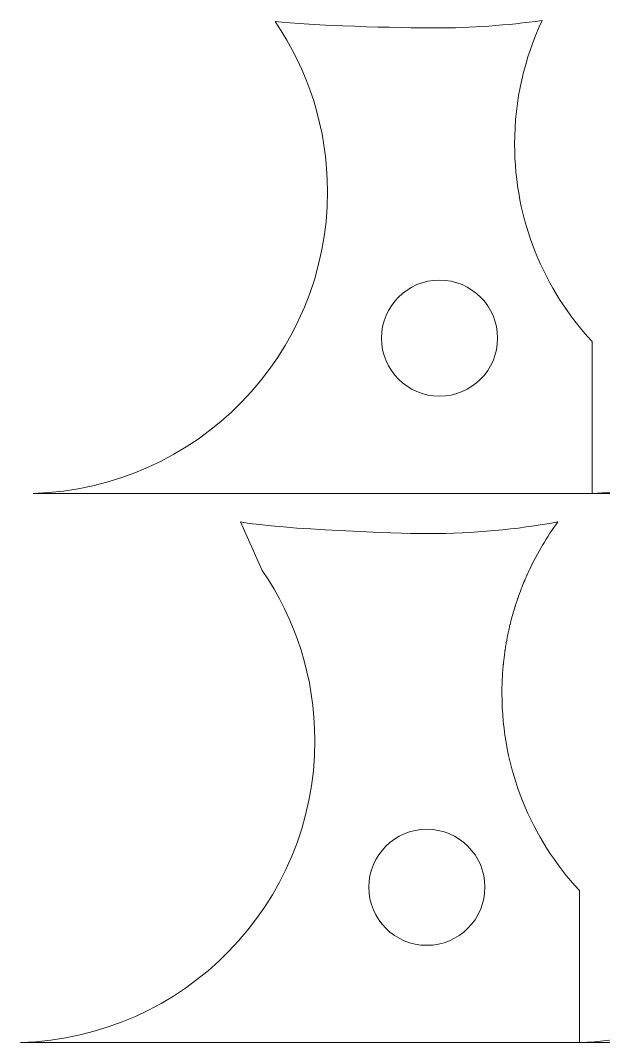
# Model space of a CAD drawing. Header units: millimetres. Extents: x -472 to 119, y -141 to 165.
# Drawn here: x -472.5 to -452.41, y 59.72 to 94.93 of the extents above; entities that cross this region are included whole.
import ezdxf

# ---------------------------------------------------------------- set-up
doc = ezdxf.new("R2010")
doc.units = ezdxf.units.MM
doc.header["$MEASUREMENT"] = 0
doc.layers.add('Layer 1', color=7, linetype='Continuous')

msp = doc.modelspace()

# ---------------------------------------------------------------- linework, layer by layer
at = {"layer": 'Layer 1', "color": 250, "lineweight": 20}
for centre in [(-458.0637, 83.9839), (-458.5002, 65.0659)]:
    msp.add_ellipse(centre, major_axis=(0, 2), ratio=1, dxfattribs=at)
for points, knots in [([(-463.7297, 94.8939), (-462.5875, 94.7474), (-459.3971, 94.6703), (-458.1989, 94.6703), (-458.1989, 94.6703), (-456.9935, 94.6703), (-455.7276, 94.76), (-454.5281, 94.9295), (-454.5281, 94.9295), (-455.1375, 93.6374), (-455.4785, 92.1937), (-455.4785, 90.6703), (-455.4785, 90.6703), (-455.4785, 88.0451), (-454.4667, 85.6564), (-452.812, 83.8723), (-452.812, 83.8723), (-452.812, 83.8723), (-452.812, 81.9804), (-452.812, 81.9804), (-452.812, 81.9804), (-452.812, 81.9804), (-452.812, 79.5839), (-452.812, 79.5839), (-452.812, 79.5839), (-452.812, 79.5839), (-452.812, 78.6336), (-452.812, 78.6336), (-452.812, 78.6336), (-452.812, 78.6336), (-472.0599, 78.6336), (-472.0599, 78.6336), (-472.0599, 78.6336), (-472.0599, 78.6336), (-472.0599, 78.6339), (-472.0599, 78.6339), (-472.0599, 78.6339), (-466.4323, 78.7975), (-461.9208, 83.393), (-461.9208, 89.0387), (-461.9208, 89.0387), (-461.9208, 91.2099), (-462.5883, 93.2256), (-463.7297, 94.8939)], [0, 0, 0, 0, 0.0833333, 0.0833333, 0.0833333, 0.0833333, 0.1666667, 0.1666667, 0.1666667, 0.1666667, 0.25, 0.25, 0.25, 0.25, 0.3333333, 0.3333333, 0.3333333, 0.3333333, 0.4166667, 0.4166667, 0.4166667, 0.4166667, 0.5, 0.5, 0.5, 0.5, 0.5833333, 0.5833333, 0.5833333, 0.5833333, 0.6666667, 0.6666667, 0.6666667, 0.6666667, 0.75, 0.75, 0.75, 0.75, 0.8333333, 0.8333333, 0.8333333, 0.8333333, 1, 1, 1, 1]), ([(-444.4818, 94.8936), (-443.3396, 94.7471), (-440.1492, 94.67), (-438.951, 94.67), (-438.951, 94.67), (-437.7456, 94.67), (-436.4797, 94.7597), (-435.2802, 94.9292), (-435.2802, 94.9292), (-435.8896, 93.6371), (-436.2306, 92.1934), (-436.2306, 90.67), (-436.2306, 90.67), (-436.2306, 88.0448), (-435.2188, 85.6561), (-433.5641, 83.872), (-433.5641, 83.872), (-433.5641, 83.872), (-433.5641, 81.9801), (-433.5641, 81.9801), (-433.5641, 81.9801), (-433.5641, 81.9801), (-433.5641, 79.5836), (-433.5641, 79.5836), (-433.5641, 79.5836), (-433.5641, 79.5836), (-433.5641, 78.6333), (-433.5641, 78.6333), (-433.5641, 78.6333), (-433.5641, 78.6333), (-452.812, 78.6333), (-452.812, 78.6333), (-452.812, 78.6333), (-452.812, 78.6333), (-452.812, 78.6336), (-452.812, 78.6336), (-452.812, 78.6336), (-447.1844, 78.7972), (-442.6729, 83.3927), (-442.6729, 89.0384), (-442.6729, 89.0384), (-442.6729, 91.2096), (-443.3404, 93.2253), (-444.4818, 94.8936)], [0, 0, 0, 0, 0.0833333, 0.0833333, 0.0833333, 0.0833333, 0.1666667, 0.1666667, 0.1666667, 0.1666667, 0.25, 0.25, 0.25, 0.25, 0.3333333, 0.3333333, 0.3333333, 0.3333333, 0.4166667, 0.4166667, 0.4166667, 0.4166667, 0.5, 0.5, 0.5, 0.5, 0.5833333, 0.5833333, 0.5833333, 0.5833333, 0.6666667, 0.6666667, 0.6666667, 0.6666667, 0.75, 0.75, 0.75, 0.75, 0.8333333, 0.8333333, 0.8333333, 0.8333333, 1, 1, 1, 1]), ([(-464.9127, 77.6513), (-463.4774, 77.3893), (-459.4051, 77.2523), (-458.6354, 77.2523), (-458.6354, 77.2523), (-457.8657, 77.2523), (-458.5785, 77.2528), (-458.5502, 77.2533), (-458.5502, 77.2533), (-458.5502, 77.2533), (-458.5502, 77.254), (-458.5502, 77.254), (-458.5502, 77.254), (-458.5502, 77.254), (-458.5252, 77.2537), (-458.5252, 77.2537), (-458.5252, 77.2537), (-458.5252, 77.2537), (-458.5002, 77.254), (-458.5002, 77.254), (-458.5002, 77.254), (-458.5002, 77.254), (-458.5002, 77.2533), (-458.5002, 77.2533), (-458.5002, 77.2533), (-458.4719, 77.2528), (-458.4435, 77.2523), (-458.415, 77.2523), (-458.415, 77.2523), (-456.904, 77.2523), (-455.4251, 77.3893), (-453.9898, 77.6513), (-453.9898, 77.6513), (-454.3644, 77.1394), (-454.6914, 76.5907), (-454.9646, 76.0115), (-454.9646, 76.0115), (-454.9646, 76.0115), (-454.9862, 75.9654), (-454.9862, 75.9654), (-454.9862, 75.9654), (-454.9862, 75.9654), (-454.9994, 75.9369), (-454.9994, 75.9369), (-454.9994, 75.9369), (-454.9994, 75.9369), (-455.0209, 75.8899), (-455.0209, 75.8899), (-455.0209, 75.8899), (-455.0209, 75.8899), (-455.0485, 75.8288), (-455.0485, 75.8288), (-455.0485, 75.8288), (-455.0485, 75.8288), (-455.0533, 75.8181), (-455.0533, 75.8181), (-455.0533, 75.8181), (-455.0533, 75.8181), (-455.0757, 75.7675), (-455.0757, 75.7675), (-455.0757, 75.7675), (-455.0757, 75.7675), (-455.0822, 75.7525), (-455.0822, 75.7525), (-455.0822, 75.7525), (-455.0822, 75.7525), (-455.1013, 75.7086), (-455.1013, 75.7086), (-455.1013, 75.7086), (-455.1013, 75.7086), (-455.1025, 75.7059), (-455.1025, 75.7059), (-455.1025, 75.7059), (-455.1025, 75.7059), (-455.1289, 75.6442), (-455.1289, 75.6442), (-455.1289, 75.6442), (-455.1289, 75.6442), (-455.1308, 75.6398), (-455.1308, 75.6398), (-455.1308, 75.6398), (-455.1308, 75.6398), (-455.1548, 75.5822), (-455.1548, 75.5822), (-455.1548, 75.5822), (-455.1548, 75.5822), (-455.1682, 75.5499), (-455.1682, 75.5499), (-455.1682, 75.5499), (-455.1682, 75.5499), (-455.1804, 75.52), (-455.1804, 75.52), (-455.1804, 75.52), (-455.1804, 75.52), (-455.2048, 75.4597), (-455.2048, 75.4597), (-455.2048, 75.4597), (-455.2048, 75.4597), (-455.2056, 75.4576), (-455.2056, 75.4576), (-455.2056, 75.4576), (-455.2056, 75.4576), (-455.2303, 75.395), (-455.2303, 75.395), (-455.2303, 75.395), (-455.2303, 75.395), (-455.2499, 75.3445), (-455.2499, 75.3445), (-455.2499, 75.3445), (-455.2499, 75.3445), (-455.2547, 75.3322), (-455.2547, 75.3322), (-455.2547, 75.3322), (-455.2547, 75.3322), (-455.2754, 75.2778), (-455.2754, 75.2778), (-455.2754, 75.2778), (-455.2754, 75.2778), (-455.2786, 75.2692), (-455.2786, 75.2692), (-455.2786, 75.2692), (-455.2786, 75.2692), (-455.3021, 75.206), (-455.3021, 75.206), (-455.3021, 75.206), (-455.3021, 75.206), (-455.3094, 75.1862), (-455.3094, 75.1862), (-455.3094, 75.1862), (-455.3094, 75.1862), (-455.3252, 75.1425), (-455.3252, 75.1425), (-455.3252, 75.1425), (-455.3252, 75.1425), (-455.3279, 75.1349), (-455.3279, 75.1349), (-455.3279, 75.1349), (-455.3279, 75.1349), (-455.3479, 75.0789), (-455.3479, 75.0789), (-455.3479, 75.0789), (-455.3479, 75.0789), (-455.3702, 75.0151), (-455.3702, 75.0151), (-455.3702, 75.0151), (-455.3702, 75.0151), (-455.3748, 75.0018), (-455.3748, 75.0018), (-455.3748, 75.0018), (-455.3748, 75.0018), (-455.392, 74.9511), (-455.392, 74.9511), (-455.392, 74.9511), (-455.392, 74.9511), (-455.4062, 74.909), (-455.4062, 74.909), (-455.4062, 74.909), (-455.4062, 74.909), (-455.4135, 74.8869), (-455.4135, 74.8869), (-455.4135, 74.8869), (-455.4135, 74.8869), (-455.4345, 74.8225), (-455.4345, 74.8225), (-455.4345, 74.8225), (-455.4345, 74.8225), (-455.4367, 74.8158), (-455.4367, 74.8158), (-455.4367, 74.8158), (-455.4367, 74.8158), (-455.4434, 74.7945), (-455.4434, 74.7945), (-455.4434, 74.7945), (-455.4434, 74.7945), (-455.4616, 74.737), (-455.4616, 74.737), (-455.4616, 74.737), (-455.4616, 74.737), (-455.4663, 74.7221), (-455.4663, 74.7221), (-455.4663, 74.7221), (-455.4663, 74.7221), (-455.4752, 74.6932), (-455.4752, 74.6932), (-455.4752, 74.6932), (-455.4752, 74.6932), (-455.4949, 74.6282), (-455.4949, 74.6282), (-455.4949, 74.6282), (-455.4949, 74.6282), (-455.495, 74.6281), (-455.495, 74.6281), (-455.495, 74.6281), (-455.495, 74.6281), (-455.5142, 74.5631), (-455.5142, 74.5631), (-455.5142, 74.5631), (-455.5142, 74.5631), (-455.5228, 74.5337), (-455.5228, 74.5337), (-455.5228, 74.5337), (-455.5228, 74.5337), (-455.5331, 74.4977), (-455.5331, 74.4977), (-455.5331, 74.4977), (-455.5331, 74.4977), (-455.5497, 74.4389), (-455.5497, 74.4389), (-455.5497, 74.4389), (-455.5497, 74.4389), (-455.5515, 74.4322), (-455.5515, 74.4322), (-455.5515, 74.4322), (-455.5515, 74.4322), (-455.5695, 74.3665), (-455.5695, 74.3665), (-455.5695, 74.3665), (-455.5695, 74.3665), (-455.5707, 74.362), (-455.5707, 74.362), (-455.5707, 74.362), (-455.5707, 74.362), (-455.5826, 74.3176), (-455.5826, 74.3176), (-455.5826, 74.3176), (-455.5826, 74.3176), (-455.5921, 74.2813), (-455.5921, 74.2813), (-455.5921, 74.2813), (-455.5921, 74.2813), (-455.6042, 74.2346), (-455.6042, 74.2346), (-455.6042, 74.2346), (-455.6042, 74.2346), (-455.6209, 74.1684), (-455.6209, 74.1684), (-455.6209, 74.1684), (-455.6209, 74.1684), (-455.6328, 74.12), (-455.6328, 74.12), (-455.6328, 74.12), (-455.6328, 74.12), (-455.6372, 74.102), (-455.6372, 74.102), (-455.6372, 74.102), (-455.6372, 74.102), (-455.6482, 74.056), (-455.6482, 74.056), (-455.6482, 74.056), (-455.6482, 74.056), (-455.653, 74.0354), (-455.653, 74.0354), (-455.653, 74.0354), (-455.653, 74.0354), (-455.6683, 73.9686), (-455.6683, 73.9686), (-455.6683, 73.9686), (-455.6683, 73.9686), (-455.6811, 73.9112), (-455.6811, 73.9112), (-455.6811, 73.9112), (-455.6811, 73.9112), (-455.685, 73.8932), (-455.685, 73.8932), (-455.685, 73.8932), (-455.685, 73.8932), (-455.6952, 73.8462), (-455.6952, 73.8462), (-455.6952, 73.8462), (-455.6952, 73.8462), (-455.6977, 73.8346), (-455.6977, 73.8346), (-455.6977, 73.8346), (-455.6977, 73.8346), (-455.7117, 73.7674), (-455.7117, 73.7674), (-455.7117, 73.7674), (-455.7117, 73.7674), (-455.7122, 73.765), (-455.7122, 73.765), (-455.7122, 73.765), (-455.7122, 73.765), (-455.7136, 73.7578), (-455.7136, 73.7578), (-455.7136, 73.7578), (-455.7136, 73.7578), (-455.7295, 73.6782), (-455.7295, 73.6782), (-455.7295, 73.6782), (-455.7295, 73.6782), (-455.7341, 73.6547), (-455.7341, 73.6547), (-455.7341, 73.6547), (-455.7341, 73.6547), (-455.7462, 73.5904), (-455.7462, 73.5904), (-455.7462, 73.5904), (-455.7462, 73.5904), (-455.7502, 73.5693), (-455.7502, 73.5693), (-455.7502, 73.5693), (-455.7502, 73.5693), (-455.751, 73.5647), (-455.751, 73.5647), (-455.751, 73.5647), (-455.751, 73.5647), (-455.7632, 73.4968), (-455.7632, 73.4968), (-455.7632, 73.4968), (-455.7632, 73.4968), (-455.7642, 73.491), (-455.7642, 73.491), (-455.7642, 73.491), (-455.7642, 73.491), (-455.7715, 73.4489), (-455.7715, 73.4489), (-455.7715, 73.4489), (-455.7715, 73.4489), (-455.7792, 73.4028), (-455.7792, 73.4028), (-455.7792, 73.4028), (-455.7792, 73.4028), (-455.7862, 73.3605), (-455.7862, 73.3605), (-455.7862, 73.3605), (-455.7862, 73.3605), (-455.7971, 73.2921), (-455.7971, 73.2921), (-455.7971, 73.2921), (-455.7971, 73.2921), (-455.8, 73.2732), (-455.8, 73.2732), (-455.8, 73.2732), (-455.8, 73.2732), (-455.8074, 73.2236), (-455.8074, 73.2236), (-455.8074, 73.2236), (-455.8074, 73.2236), (-455.8095, 73.209), (-455.8095, 73.209), (-455.8095, 73.209), (-455.8095, 73.209), (-455.8171, 73.156), (-455.8171, 73.156), (-455.8171, 73.156), (-455.8171, 73.156), (-455.8173, 73.1549), (-455.8173, 73.1549), (-455.8173, 73.1549), (-455.8173, 73.1549), (-455.8267, 73.0861), (-455.8267, 73.0861), (-455.8267, 73.0861), (-455.8267, 73.0861), (-455.8283, 73.0742), (-455.8283, 73.0742), (-455.8283, 73.0742), (-455.8283, 73.0742), (-455.83, 73.0612), (-455.83, 73.0612), (-455.83, 73.0612), (-455.83, 73.0612), (-455.8401, 72.9814), (-455.8401, 72.9814), (-455.8401, 72.9814), (-455.8401, 72.9814), (-455.8417, 72.9684), (-455.8417, 72.9684), (-455.8417, 72.9684), (-455.8417, 72.9684), (-455.8502, 72.8961), (-455.8502, 72.8961), (-455.8502, 72.8961), (-455.8502, 72.8961), (-455.8522, 72.8788), (-455.8522, 72.8788), (-455.8522, 72.8788), (-455.8522, 72.8788), (-455.8528, 72.874), (-455.8528, 72.874), (-455.8528, 72.874), (-455.8528, 72.874), (-455.8597, 72.8094), (-455.8597, 72.8094), (-455.8597, 72.8094), (-455.8597, 72.8094), (-455.8604, 72.8027), (-455.8604, 72.8027), (-455.8604, 72.8027), (-455.8604, 72.8027), (-455.8656, 72.7517), (-455.8656, 72.7517), (-455.8656, 72.7517), (-455.8656, 72.7517), (-455.8668, 72.7398), (-455.8668, 72.7398), (-455.8668, 72.7398), (-455.8668, 72.7398), (-455.8732, 72.6725), (-455.8732, 72.6725), (-455.8732, 72.6725), (-455.8732, 72.6725), (-455.8734, 72.6702), (-455.8734, 72.6702), (-455.8734, 72.6702), (-455.8734, 72.6702), (-455.8795, 72.6003), (-455.8795, 72.6003), (-455.8795, 72.6003), (-455.8795, 72.6003), (-455.8819, 72.5714), (-455.8819, 72.5714), (-455.8819, 72.5714), (-455.8819, 72.5714), (-455.8851, 72.5304), (-455.8851, 72.5304), (-455.8851, 72.5304), (-455.8851, 72.5304), (-455.8896, 72.4699), (-455.8896, 72.4699), (-455.8896, 72.4699), (-455.8896, 72.4699), (-455.8903, 72.4603), (-455.8903, 72.4603), (-455.8903, 72.4603), (-455.8968, 72.3667), (-455.9022, 72.2728), (-455.9061, 72.1786), (-455.9061, 72.1786), (-455.9061, 72.1786), (-455.9067, 72.164), (-455.9067, 72.164), (-455.9067, 72.164), (-455.9067, 72.164), (-455.9072, 72.1503), (-455.9072, 72.1503), (-455.9072, 72.1503), (-455.9072, 72.1503), (-455.9098, 72.0755), (-455.9098, 72.0755), (-455.9098, 72.0755), (-455.9098, 72.0755), (-455.9103, 72.0614), (-455.9103, 72.0614), (-455.9103, 72.0614), (-455.9103, 72.0614), (-455.911, 72.037), (-455.911, 72.037), (-455.911, 72.037), (-455.911, 72.037), (-455.9128, 71.966), (-455.9128, 71.966), (-455.9128, 71.966), (-455.9128, 71.966), (-455.9129, 71.9586), (-455.9129, 71.9586), (-455.9129, 71.9586), (-455.9129, 71.9586), (-455.9143, 71.8692), (-455.9143, 71.8692), (-455.9143, 71.8692), (-455.9143, 71.8692), (-455.9145, 71.8465), (-455.9145, 71.8465), (-455.9145, 71.8465), (-455.9145, 71.8465), (-455.915, 71.7523), (-455.915, 71.7523), (-455.915, 71.7523), (-455.915, 69.1271), (-454.9032, 66.7384), (-453.2485, 64.9543), (-453.2485, 64.9543), (-453.2485, 64.9543), (-453.2485, 60.6659), (-453.2485, 60.6659), (-453.2485, 60.6659), (-453.2485, 60.6659), (-453.2485, 59.7156), (-453.2485, 59.7156), (-453.2485, 59.7156), (-453.2485, 59.7156), (-472.4964, 59.7156), (-472.4964, 59.7156), (-472.4964, 59.7156), (-472.4964, 59.7156), (-472.4964, 59.7159), (-472.4964, 59.7159), (-472.4964, 59.7159), (-466.8688, 59.8795), (-462.3573, 64.475), (-462.3573, 70.1207), (-462.3573, 70.1207), (-462.3573, 72.2919), (-463.0248, 74.3076), (-464.1662, 75.9759), (-464.1662, 75.9759), (-464.1662, 75.9759), (-464.9127, 77.6513), (-464.9127, 77.6513)], [0, 0, 0, 0, 0.0079365, 0.0079365, 0.0079365, 0.0079365, 0.015873, 0.015873, 0.015873, 0.015873, 0.0238095, 0.0238095, 0.0238095, 0.0238095, 0.031746, 0.031746, 0.031746, 0.031746, 0.0396825, 0.0396825, 0.0396825, 0.0396825, 0.047619, 0.047619, 0.047619, 0.047619, 0.0555556, 0.0555556, 0.0555556, 0.0555556, 0.0634921, 0.0634921, 0.0634921, 0.0634921, 0.0714286, 0.0714286, 0.0714286, 0.0714286, 0.0793651, 0.0793651, 0.0793651, 0.0793651, 0.0873016, 0.0873016, 0.0873016, 0.0873016, 0.0952381, 0.0952381, 0.0952381, 0.0952381, 0.1031746, 0.1031746, 0.1031746, 0.1031746, 0.1111111, 0.1111111, 0.1111111, 0.1111111, 0.1190476, 0.1190476, 0.1190476, 0.1190476, 0.1269841, 0.1269841, 0.1269841, 0.1269841, 0.1349206, 0.1349206, 0.1349206, 0.1349206, 0.1428571, 0.1428571, 0.1428571, 0.1428571, 0.1507937, 0.1507937, 0.1507937, 0.1507937, 0.1587302, 0.1587302, 0.1587302, 0.1587302, 0.1666667, 0.1666667, 0.1666667, 0.1666667, 0.1746032, 0.1746032, 0.1746032, 0.1746032, 0.1825397, 0.1825397, 0.1825397, 0.1825397, 0.1904762, 0.1904762, 0.1904762, 0.1904762, 0.1984127, 0.1984127, 0.1984127, 0.1984127, 0.2063492, 0.2063492, 0.2063492, 0.2063492, 0.2142857, 0.2142857, 0.2142857, 0.2142857, 0.2222222, 0.2222222, 0.2222222, 0.2222222, 0.2301587, 0.2301587, 0.2301587, 0.2301587, 0.2380952, 0.2380952, 0.2380952, 0.2380952, 0.2460317, 0.2460317, 0.2460317, 0.2460317, 0.2539683, 0.2539683, 0.2539683, 0.2539683, 0.2619048, 0.2619048, 0.2619048, 0.2619048, 0.2698413, 0.2698413, 0.2698413, 0.2698413, 0.2777778, 0.2777778, 0.2777778, 0.2777778, 0.2857143, 0.2857143, 0.2857143, 0.2857143, 0.2936508, 0.2936508, 0.2936508, 0.2936508, 0.3015873, 0.3015873, 0.3015873, 0.3015873, 0.3095238, 0.3095238, 0.3095238, 0.3095238, 0.3174603, 0.3174603, 0.3174603, 0.3174603, 0.3253968, 0.3253968, 0.3253968, 0.3253968, 0.3333333, 0.3333333, 0.3333333, 0.3333333, 0.3412698, 0.3412698, 0.3412698, 0.3412698, 0.3492063, 0.3492063, 0.3492063, 0.3492063, 0.3571429, 0.3571429, 0.3571429, 0.3571429, 0.3650794, 0.3650794, 0.3650794, 0.3650794, 0.3730159, 0.3730159, 0.3730159, 0.3730159, 0.3809524, 0.3809524, 0.3809524, 0.3809524, 0.3888889, 0.3888889, 0.3888889, 0.3888889, 0.3968254, 0.3968254, 0.3968254, 0.3968254, 0.4047619, 0.4047619, 0.4047619, 0.4047619, 0.4126984, 0.4126984, 0.4126984, 0.4126984, 0.4206349, 0.4206349, 0.4206349, 0.4206349, 0.4285714, 0.4285714, 0.4285714, 0.4285714, 0.4365079, 0.4365079, 0.4365079, 0.4365079, 0.4444444, 0.4444444, 0.4444444, 0.4444444, 0.452381, 0.452381, 0.452381, 0.452381, 0.4603175, 0.4603175, 0.4603175, 0.4603175, 0.468254, 0.468254, 0.468254, 0.468254, 0.4761905, 0.4761905, 0.4761905, 0.4761905, 0.484127, 0.484127, 0.484127, 0.484127, 0.4920635, 0.4920635, 0.4920635, 0.4920635, 0.5, 0.5, 0.5, 0.5, 0.5079365, 0.5079365, 0.5079365, 0.5079365, 0.515873, 0.515873, 0.515873, 0.515873, 0.5238095, 0.5238095, 0.5238095, 0.5238095, 0.531746, 0.531746, 0.531746, 0.531746, 0.5396825, 0.5396825, 0.5396825, 0.5396825, 0.547619, 0.547619, 0.547619, 0.547619, 0.5555556, 0.5555556, 0.5555556, 0.5555556, 0.5634921, 0.5634921, 0.5634921, 0.5634921, 0.5714286, 0.5714286, 0.5714286, 0.5714286, 0.5793651, 0.5793651, 0.5793651, 0.5793651, 0.5873016, 0.5873016, 0.5873016, 0.5873016, 0.5952381, 0.5952381, 0.5952381, 0.5952381, 0.6031746, 0.6031746, 0.6031746, 0.6031746, 0.6111111, 0.6111111, 0.6111111, 0.6111111, 0.6190476, 0.6190476, 0.6190476, 0.6190476, 0.6269841, 0.6269841, 0.6269841, 0.6269841, 0.6349206, 0.6349206, 0.6349206, 0.6349206, 0.6428571, 0.6428571, 0.6428571, 0.6428571, 0.6507937, 0.6507937, 0.6507937, 0.6507937, 0.6587302, 0.6587302, 0.6587302, 0.6587302, 0.6666667, 0.6666667, 0.6666667, 0.6666667, 0.6746032, 0.6746032, 0.6746032, 0.6746032, 0.6825397, 0.6825397, 0.6825397, 0.6825397, 0.6904762, 0.6904762, 0.6904762, 0.6904762, 0.6984127, 0.6984127, 0.6984127, 0.6984127, 0.7063492, 0.7063492, 0.7063492, 0.7063492, 0.7142857, 0.7142857, 0.7142857, 0.7142857, 0.7222222, 0.7222222, 0.7222222, 0.7222222, 0.7301587, 0.7301587, 0.7301587, 0.7301587, 0.7380952, 0.7380952, 0.7380952, 0.7380952, 0.7460317, 0.7460317, 0.7460317, 0.7460317, 0.7539683, 0.7539683, 0.7539683, 0.7539683, 0.7619048, 0.7619048, 0.7619048, 0.7619048, 0.7698413, 0.7698413, 0.7698413, 0.7698413, 0.7777778, 0.7777778, 0.7777778, 0.7777778, 0.7857143, 0.7857143, 0.7857143, 0.7857143, 0.7936508, 0.7936508, 0.7936508, 0.7936508, 0.8015873, 0.8015873, 0.8015873, 0.8015873, 0.8095238, 0.8095238, 0.8095238, 0.8095238, 0.8174603, 0.8174603, 0.8174603, 0.8174603, 0.8253968, 0.8253968, 0.8253968, 0.8253968, 0.8333333, 0.8333333, 0.8333333, 0.8333333, 0.8412698, 0.8412698, 0.8412698, 0.8412698, 0.8492063, 0.8492063, 0.8492063, 0.8492063, 0.8571429, 0.8571429, 0.8571429, 0.8571429, 0.8650794, 0.8650794, 0.8650794, 0.8650794, 0.8730159, 0.8730159, 0.8730159, 0.8730159, 0.8809524, 0.8809524, 0.8809524, 0.8809524, 0.8888889, 0.8888889, 0.8888889, 0.8888889, 0.8968254, 0.8968254, 0.8968254, 0.8968254, 0.9047619, 0.9047619, 0.9047619, 0.9047619, 0.9126984, 0.9126984, 0.9126984, 0.9126984, 0.9206349, 0.9206349, 0.9206349, 0.9206349, 0.9285714, 0.9285714, 0.9285714, 0.9285714, 0.9365079, 0.9365079, 0.9365079, 0.9365079, 0.9444444, 0.9444444, 0.9444444, 0.9444444, 0.952381, 0.952381, 0.952381, 0.952381, 0.9603175, 0.9603175, 0.9603175, 0.9603175, 0.968254, 0.968254, 0.968254, 0.968254, 0.9761905, 0.9761905, 0.9761905, 0.9761905, 0.984127, 0.984127, 0.984127, 0.984127, 1, 1, 1, 1]), ([(-445.6648, 77.6513), (-444.2295, 77.3893), (-440.1572, 77.2523), (-439.3875, 77.2523), (-439.3875, 77.2523), (-438.6178, 77.2523), (-439.3306, 77.2528), (-439.3023, 77.2533), (-439.3023, 77.2533), (-439.3023, 77.2533), (-439.3023, 77.254), (-439.3023, 77.254), (-439.3023, 77.254), (-439.3023, 77.254), (-439.2773, 77.2537), (-439.2773, 77.2537), (-439.2773, 77.2537), (-439.2773, 77.2537), (-439.2523, 77.254), (-439.2523, 77.254), (-439.2523, 77.254), (-439.2523, 77.254), (-439.2523, 77.2533), (-439.2523, 77.2533), (-439.2523, 77.2533), (-439.224, 77.2528), (-439.1956, 77.2523), (-439.1671, 77.2523), (-439.1671, 77.2523), (-437.6561, 77.2523), (-436.1772, 77.3893), (-434.7419, 77.6513), (-434.7419, 77.6513), (-435.1165, 77.1394), (-435.4435, 76.5907), (-435.7167, 76.0115), (-435.7167, 76.0115), (-435.7167, 76.0115), (-435.7383, 75.9654), (-435.7383, 75.9654), (-435.7383, 75.9654), (-435.7383, 75.9654), (-435.7515, 75.9369), (-435.7515, 75.9369), (-435.7515, 75.9369), (-435.7515, 75.9369), (-435.773, 75.8899), (-435.773, 75.8899), (-435.773, 75.8899), (-435.773, 75.8899), (-435.8006, 75.8288), (-435.8006, 75.8288), (-435.8006, 75.8288), (-435.8006, 75.8288), (-435.8054, 75.8181), (-435.8054, 75.8181), (-435.8054, 75.8181), (-435.8054, 75.8181), (-435.8278, 75.7675), (-435.8278, 75.7675), (-435.8278, 75.7675), (-435.8278, 75.7675), (-435.8343, 75.7525), (-435.8343, 75.7525), (-435.8343, 75.7525), (-435.8343, 75.7525), (-435.8534, 75.7086), (-435.8534, 75.7086), (-435.8534, 75.7086), (-435.8534, 75.7086), (-435.8546, 75.7059), (-435.8546, 75.7059), (-435.8546, 75.7059), (-435.8546, 75.7059), (-435.881, 75.6442), (-435.881, 75.6442), (-435.881, 75.6442), (-435.881, 75.6442), (-435.8829, 75.6398), (-435.8829, 75.6398), (-435.8829, 75.6398), (-435.8829, 75.6398), (-435.9069, 75.5822), (-435.9069, 75.5822), (-435.9069, 75.5822), (-435.9069, 75.5822), (-435.9203, 75.5499), (-435.9203, 75.5499), (-435.9203, 75.5499), (-435.9203, 75.5499), (-435.9325, 75.52), (-435.9325, 75.52), (-435.9325, 75.52), (-435.9325, 75.52), (-435.9569, 75.4597), (-435.9569, 75.4597), (-435.9569, 75.4597), (-435.9569, 75.4597), (-435.9577, 75.4576), (-435.9577, 75.4576), (-435.9577, 75.4576), (-435.9577, 75.4576), (-435.9824, 75.395), (-435.9824, 75.395), (-435.9824, 75.395), (-435.9824, 75.395), (-436.002, 75.3445), (-436.002, 75.3445), (-436.002, 75.3445), (-436.002, 75.3445), (-436.0068, 75.3322), (-436.0068, 75.3322), (-436.0068, 75.3322), (-436.0068, 75.3322), (-436.0275, 75.2778), (-436.0275, 75.2778), (-436.0275, 75.2778), (-436.0275, 75.2778), (-436.0307, 75.2692), (-436.0307, 75.2692), (-436.0307, 75.2692), (-436.0307, 75.2692), (-436.0542, 75.206), (-436.0542, 75.206), (-436.0542, 75.206), (-436.0542, 75.206), (-436.0615, 75.1862), (-436.0615, 75.1862), (-436.0615, 75.1862), (-436.0615, 75.1862), (-436.0773, 75.1425), (-436.0773, 75.1425), (-436.0773, 75.1425), (-436.0773, 75.1425), (-436.08, 75.1349), (-436.08, 75.1349), (-436.08, 75.1349), (-436.08, 75.1349), (-436.1, 75.0789), (-436.1, 75.0789), (-436.1, 75.0789), (-436.1, 75.0789), (-436.1223, 75.0151), (-436.1223, 75.0151), (-436.1223, 75.0151), (-436.1223, 75.0151), (-436.1269, 75.0018), (-436.1269, 75.0018), (-436.1269, 75.0018), (-436.1269, 75.0018), (-436.1441, 74.9511), (-436.1441, 74.9511), (-436.1441, 74.9511), (-436.1441, 74.9511), (-436.1583, 74.909), (-436.1583, 74.909), (-436.1583, 74.909), (-436.1583, 74.909), (-436.1656, 74.8869), (-436.1656, 74.8869), (-436.1656, 74.8869), (-436.1656, 74.8869), (-436.1866, 74.8225), (-436.1866, 74.8225), (-436.1866, 74.8225), (-436.1866, 74.8225), (-436.1888, 74.8158), (-436.1888, 74.8158), (-436.1888, 74.8158), (-436.1888, 74.8158), (-436.1955, 74.7945), (-436.1955, 74.7945), (-436.1955, 74.7945), (-436.1955, 74.7945), (-436.2137, 74.737), (-436.2137, 74.737), (-436.2137, 74.737), (-436.2137, 74.737), (-436.2184, 74.7221), (-436.2184, 74.7221), (-436.2184, 74.7221), (-436.2184, 74.7221), (-436.2273, 74.6932), (-436.2273, 74.6932), (-436.2273, 74.6932), (-436.2273, 74.6932), (-436.247, 74.6282), (-436.247, 74.6282), (-436.247, 74.6282), (-436.247, 74.6282), (-436.2471, 74.6281), (-436.2471, 74.6281), (-436.2471, 74.6281), (-436.2471, 74.6281), (-436.2663, 74.5631), (-436.2663, 74.5631), (-436.2663, 74.5631), (-436.2663, 74.5631), (-436.2749, 74.5337), (-436.2749, 74.5337), (-436.2749, 74.5337), (-436.2749, 74.5337), (-436.2852, 74.4977), (-436.2852, 74.4977), (-436.2852, 74.4977), (-436.2852, 74.4977), (-436.3018, 74.4389), (-436.3018, 74.4389), (-436.3018, 74.4389), (-436.3018, 74.4389), (-436.3036, 74.4322), (-436.3036, 74.4322), (-436.3036, 74.4322), (-436.3036, 74.4322), (-436.3216, 74.3665), (-436.3216, 74.3665), (-436.3216, 74.3665), (-436.3216, 74.3665), (-436.3228, 74.362), (-436.3228, 74.362), (-436.3228, 74.362), (-436.3228, 74.362), (-436.3347, 74.3176), (-436.3347, 74.3176), (-436.3347, 74.3176), (-436.3347, 74.3176), (-436.3442, 74.2813), (-436.3442, 74.2813), (-436.3442, 74.2813), (-436.3442, 74.2813), (-436.3563, 74.2346), (-436.3563, 74.2346), (-436.3563, 74.2346), (-436.3563, 74.2346), (-436.373, 74.1684), (-436.373, 74.1684), (-436.373, 74.1684), (-436.373, 74.1684), (-436.3849, 74.12), (-436.3849, 74.12), (-436.3849, 74.12), (-436.3849, 74.12), (-436.3893, 74.102), (-436.3893, 74.102), (-436.3893, 74.102), (-436.3893, 74.102), (-436.4003, 74.056), (-436.4003, 74.056), (-436.4003, 74.056), (-436.4003, 74.056), (-436.4051, 74.0354), (-436.4051, 74.0354), (-436.4051, 74.0354), (-436.4051, 74.0354), (-436.4204, 73.9686), (-436.4204, 73.9686), (-436.4204, 73.9686), (-436.4204, 73.9686), (-436.4332, 73.9112), (-436.4332, 73.9112), (-436.4332, 73.9112), (-436.4332, 73.9112), (-436.4371, 73.8932), (-436.4371, 73.8932), (-436.4371, 73.8932), (-436.4371, 73.8932), (-436.4473, 73.8462), (-436.4473, 73.8462), (-436.4473, 73.8462), (-436.4473, 73.8462), (-436.4498, 73.8346), (-436.4498, 73.8346), (-436.4498, 73.8346), (-436.4498, 73.8346), (-436.4638, 73.7674), (-436.4638, 73.7674), (-436.4638, 73.7674), (-436.4638, 73.7674), (-436.4643, 73.765), (-436.4643, 73.765), (-436.4643, 73.765), (-436.4643, 73.765), (-436.4657, 73.7578), (-436.4657, 73.7578), (-436.4657, 73.7578), (-436.4657, 73.7578), (-436.4816, 73.6782), (-436.4816, 73.6782), (-436.4816, 73.6782), (-436.4816, 73.6782), (-436.4862, 73.6547), (-436.4862, 73.6547), (-436.4862, 73.6547), (-436.4862, 73.6547), (-436.4983, 73.5904), (-436.4983, 73.5904), (-436.4983, 73.5904), (-436.4983, 73.5904), (-436.5023, 73.5693), (-436.5023, 73.5693), (-436.5023, 73.5693), (-436.5023, 73.5693), (-436.5031, 73.5647), (-436.5031, 73.5647), (-436.5031, 73.5647), (-436.5031, 73.5647), (-436.5153, 73.4968), (-436.5153, 73.4968), (-436.5153, 73.4968), (-436.5153, 73.4968), (-436.5163, 73.491), (-436.5163, 73.491), (-436.5163, 73.491), (-436.5163, 73.491), (-436.5236, 73.4489), (-436.5236, 73.4489), (-436.5236, 73.4489), (-436.5236, 73.4489), (-436.5313, 73.4028), (-436.5313, 73.4028), (-436.5313, 73.4028), (-436.5313, 73.4028), (-436.5383, 73.3605), (-436.5383, 73.3605), (-436.5383, 73.3605), (-436.5383, 73.3605), (-436.5492, 73.2921), (-436.5492, 73.2921), (-436.5492, 73.2921), (-436.5492, 73.2921), (-436.5521, 73.2732), (-436.5521, 73.2732), (-436.5521, 73.2732), (-436.5521, 73.2732), (-436.5595, 73.2236), (-436.5595, 73.2236), (-436.5595, 73.2236), (-436.5595, 73.2236), (-436.5616, 73.209), (-436.5616, 73.209), (-436.5616, 73.209), (-436.5616, 73.209), (-436.5692, 73.156), (-436.5692, 73.156), (-436.5692, 73.156), (-436.5692, 73.156), (-436.5694, 73.1549), (-436.5694, 73.1549), (-436.5694, 73.1549), (-436.5694, 73.1549), (-436.5788, 73.0861), (-436.5788, 73.0861), (-436.5788, 73.0861), (-436.5788, 73.0861), (-436.5804, 73.0742), (-436.5804, 73.0742), (-436.5804, 73.0742), (-436.5804, 73.0742), (-436.5821, 73.0612), (-436.5821, 73.0612), (-436.5821, 73.0612), (-436.5821, 73.0612), (-436.5922, 72.9814), (-436.5922, 72.9814), (-436.5922, 72.9814), (-436.5922, 72.9814), (-436.5938, 72.9684), (-436.5938, 72.9684), (-436.5938, 72.9684), (-436.5938, 72.9684), (-436.6023, 72.8961), (-436.6023, 72.8961), (-436.6023, 72.8961), (-436.6023, 72.8961), (-436.6043, 72.8788), (-436.6043, 72.8788), (-436.6043, 72.8788), (-436.6043, 72.8788), (-436.6049, 72.874), (-436.6049, 72.874), (-436.6049, 72.874), (-436.6049, 72.874), (-436.6118, 72.8094), (-436.6118, 72.8094), (-436.6118, 72.8094), (-436.6118, 72.8094), (-436.6125, 72.8027), (-436.6125, 72.8027), (-436.6125, 72.8027), (-436.6125, 72.8027), (-436.6177, 72.7517), (-436.6177, 72.7517), (-436.6177, 72.7517), (-436.6177, 72.7517), (-436.6189, 72.7398), (-436.6189, 72.7398), (-436.6189, 72.7398), (-436.6189, 72.7398), (-436.6253, 72.6725), (-436.6253, 72.6725), (-436.6253, 72.6725), (-436.6253, 72.6725), (-436.6255, 72.6702), (-436.6255, 72.6702), (-436.6255, 72.6702), (-436.6255, 72.6702), (-436.6316, 72.6003), (-436.6316, 72.6003), (-436.6316, 72.6003), (-436.6316, 72.6003), (-436.634, 72.5714), (-436.634, 72.5714), (-436.634, 72.5714), (-436.634, 72.5714), (-436.6372, 72.5304), (-436.6372, 72.5304), (-436.6372, 72.5304), (-436.6372, 72.5304), (-436.6417, 72.4699), (-436.6417, 72.4699), (-436.6417, 72.4699), (-436.6417, 72.4699), (-436.6424, 72.4603), (-436.6424, 72.4603), (-436.6424, 72.4603), (-436.6489, 72.3667), (-436.6543, 72.2728), (-436.6582, 72.1786), (-436.6582, 72.1786), (-436.6582, 72.1786), (-436.6588, 72.164), (-436.6588, 72.164), (-436.6588, 72.164), (-436.6588, 72.164), (-436.6593, 72.1503), (-436.6593, 72.1503), (-436.6593, 72.1503), (-436.6593, 72.1503), (-436.6619, 72.0755), (-436.6619, 72.0755), (-436.6619, 72.0755), (-436.6619, 72.0755), (-436.6624, 72.0614), (-436.6624, 72.0614), (-436.6624, 72.0614), (-436.6624, 72.0614), (-436.6631, 72.037), (-436.6631, 72.037), (-436.6631, 72.037), (-436.6631, 72.037), (-436.6649, 71.966), (-436.6649, 71.966), (-436.6649, 71.966), (-436.6649, 71.966), (-436.665, 71.9586), (-436.665, 71.9586), (-436.665, 71.9586), (-436.665, 71.9586), (-436.6664, 71.8692), (-436.6664, 71.8692), (-436.6664, 71.8692), (-436.6664, 71.8692), (-436.6666, 71.8465), (-436.6666, 71.8465), (-436.6666, 71.8465), (-436.6666, 71.8465), (-436.6671, 71.7523), (-436.6671, 71.7523), (-436.6671, 71.7523), (-436.6671, 69.1271), (-435.6553, 66.7384), (-434.0006, 64.9543), (-434.0006, 64.9543), (-434.0006, 64.9543), (-434.0006, 60.6659), (-434.0006, 60.6659), (-434.0006, 60.6659), (-434.0006, 60.6659), (-434.0006, 59.7156), (-434.0006, 59.7156), (-434.0006, 59.7156), (-434.0006, 59.7156), (-453.2485, 59.7156), (-453.2485, 59.7156), (-453.2485, 59.7156), (-453.2485, 59.7156), (-453.2485, 59.7159), (-453.2485, 59.7159), (-453.2485, 59.7159), (-447.6209, 59.8795), (-443.1094, 64.475), (-443.1094, 70.1207), (-443.1094, 70.1207), (-443.1094, 72.2919), (-443.7769, 74.3076), (-444.9183, 75.9759), (-444.9183, 75.9759), (-444.9183, 75.9759), (-445.6648, 77.6513), (-445.6648, 77.6513)], [0, 0, 0, 0, 0.0079365, 0.0079365, 0.0079365, 0.0079365, 0.015873, 0.015873, 0.015873, 0.015873, 0.0238095, 0.0238095, 0.0238095, 0.0238095, 0.031746, 0.031746, 0.031746, 0.031746, 0.0396825, 0.0396825, 0.0396825, 0.0396825, 0.047619, 0.047619, 0.047619, 0.047619, 0.0555556, 0.0555556, 0.0555556, 0.0555556, 0.0634921, 0.0634921, 0.0634921, 0.0634921, 0.0714286, 0.0714286, 0.0714286, 0.0714286, 0.0793651, 0.0793651, 0.0793651, 0.0793651, 0.0873016, 0.0873016, 0.0873016, 0.0873016, 0.0952381, 0.0952381, 0.0952381, 0.0952381, 0.1031746, 0.1031746, 0.1031746, 0.1031746, 0.1111111, 0.1111111, 0.1111111, 0.1111111, 0.1190476, 0.1190476, 0.1190476, 0.1190476, 0.1269841, 0.1269841, 0.1269841, 0.1269841, 0.1349206, 0.1349206, 0.1349206, 0.1349206, 0.1428571, 0.1428571, 0.1428571, 0.1428571, 0.1507937, 0.1507937, 0.1507937, 0.1507937, 0.1587302, 0.1587302, 0.1587302, 0.1587302, 0.1666667, 0.1666667, 0.1666667, 0.1666667, 0.1746032, 0.1746032, 0.1746032, 0.1746032, 0.1825397, 0.1825397, 0.1825397, 0.1825397, 0.1904762, 0.1904762, 0.1904762, 0.1904762, 0.1984127, 0.1984127, 0.1984127, 0.1984127, 0.2063492, 0.2063492, 0.2063492, 0.2063492, 0.2142857, 0.2142857, 0.2142857, 0.2142857, 0.2222222, 0.2222222, 0.2222222, 0.2222222, 0.2301587, 0.2301587, 0.2301587, 0.2301587, 0.2380952, 0.2380952, 0.2380952, 0.2380952, 0.2460317, 0.2460317, 0.2460317, 0.2460317, 0.2539683, 0.2539683, 0.2539683, 0.2539683, 0.2619048, 0.2619048, 0.2619048, 0.2619048, 0.2698413, 0.2698413, 0.2698413, 0.2698413, 0.2777778, 0.2777778, 0.2777778, 0.2777778, 0.2857143, 0.2857143, 0.2857143, 0.2857143, 0.2936508, 0.2936508, 0.2936508, 0.2936508, 0.3015873, 0.3015873, 0.3015873, 0.3015873, 0.3095238, 0.3095238, 0.3095238, 0.3095238, 0.3174603, 0.3174603, 0.3174603, 0.3174603, 0.3253968, 0.3253968, 0.3253968, 0.3253968, 0.3333333, 0.3333333, 0.3333333, 0.3333333, 0.3412698, 0.3412698, 0.3412698, 0.3412698, 0.3492063, 0.3492063, 0.3492063, 0.3492063, 0.3571429, 0.3571429, 0.3571429, 0.3571429, 0.3650794, 0.3650794, 0.3650794, 0.3650794, 0.3730159, 0.3730159, 0.3730159, 0.3730159, 0.3809524, 0.3809524, 0.3809524, 0.3809524, 0.3888889, 0.3888889, 0.3888889, 0.3888889, 0.3968254, 0.3968254, 0.3968254, 0.3968254, 0.4047619, 0.4047619, 0.4047619, 0.4047619, 0.4126984, 0.4126984, 0.4126984, 0.4126984, 0.4206349, 0.4206349, 0.4206349, 0.4206349, 0.4285714, 0.4285714, 0.4285714, 0.4285714, 0.4365079, 0.4365079, 0.4365079, 0.4365079, 0.4444444, 0.4444444, 0.4444444, 0.4444444, 0.452381, 0.452381, 0.452381, 0.452381, 0.4603175, 0.4603175, 0.4603175, 0.4603175, 0.468254, 0.468254, 0.468254, 0.468254, 0.4761905, 0.4761905, 0.4761905, 0.4761905, 0.484127, 0.484127, 0.484127, 0.484127, 0.4920635, 0.4920635, 0.4920635, 0.4920635, 0.5, 0.5, 0.5, 0.5, 0.5079365, 0.5079365, 0.5079365, 0.5079365, 0.515873, 0.515873, 0.515873, 0.515873, 0.5238095, 0.5238095, 0.5238095, 0.5238095, 0.531746, 0.531746, 0.531746, 0.531746, 0.5396825, 0.5396825, 0.5396825, 0.5396825, 0.547619, 0.547619, 0.547619, 0.547619, 0.5555556, 0.5555556, 0.5555556, 0.5555556, 0.5634921, 0.5634921, 0.5634921, 0.5634921, 0.5714286, 0.5714286, 0.5714286, 0.5714286, 0.5793651, 0.5793651, 0.5793651, 0.5793651, 0.5873016, 0.5873016, 0.5873016, 0.5873016, 0.5952381, 0.5952381, 0.5952381, 0.5952381, 0.6031746, 0.6031746, 0.6031746, 0.6031746, 0.6111111, 0.6111111, 0.6111111, 0.6111111, 0.6190476, 0.6190476, 0.6190476, 0.6190476, 0.6269841, 0.6269841, 0.6269841, 0.6269841, 0.6349206, 0.6349206, 0.6349206, 0.6349206, 0.6428571, 0.6428571, 0.6428571, 0.6428571, 0.6507937, 0.6507937, 0.6507937, 0.6507937, 0.6587302, 0.6587302, 0.6587302, 0.6587302, 0.6666667, 0.6666667, 0.6666667, 0.6666667, 0.6746032, 0.6746032, 0.6746032, 0.6746032, 0.6825397, 0.6825397, 0.6825397, 0.6825397, 0.6904762, 0.6904762, 0.6904762, 0.6904762, 0.6984127, 0.6984127, 0.6984127, 0.6984127, 0.7063492, 0.7063492, 0.7063492, 0.7063492, 0.7142857, 0.7142857, 0.7142857, 0.7142857, 0.7222222, 0.7222222, 0.7222222, 0.7222222, 0.7301587, 0.7301587, 0.7301587, 0.7301587, 0.7380952, 0.7380952, 0.7380952, 0.7380952, 0.7460317, 0.7460317, 0.7460317, 0.7460317, 0.7539683, 0.7539683, 0.7539683, 0.7539683, 0.7619048, 0.7619048, 0.7619048, 0.7619048, 0.7698413, 0.7698413, 0.7698413, 0.7698413, 0.7777778, 0.7777778, 0.7777778, 0.7777778, 0.7857143, 0.7857143, 0.7857143, 0.7857143, 0.7936508, 0.7936508, 0.7936508, 0.7936508, 0.8015873, 0.8015873, 0.8015873, 0.8015873, 0.8095238, 0.8095238, 0.8095238, 0.8095238, 0.8174603, 0.8174603, 0.8174603, 0.8174603, 0.8253968, 0.8253968, 0.8253968, 0.8253968, 0.8333333, 0.8333333, 0.8333333, 0.8333333, 0.8412698, 0.8412698, 0.8412698, 0.8412698, 0.8492063, 0.8492063, 0.8492063, 0.8492063, 0.8571429, 0.8571429, 0.8571429, 0.8571429, 0.8650794, 0.8650794, 0.8650794, 0.8650794, 0.8730159, 0.8730159, 0.8730159, 0.8730159, 0.8809524, 0.8809524, 0.8809524, 0.8809524, 0.8888889, 0.8888889, 0.8888889, 0.8888889, 0.8968254, 0.8968254, 0.8968254, 0.8968254, 0.9047619, 0.9047619, 0.9047619, 0.9047619, 0.9126984, 0.9126984, 0.9126984, 0.9126984, 0.9206349, 0.9206349, 0.9206349, 0.9206349, 0.9285714, 0.9285714, 0.9285714, 0.9285714, 0.9365079, 0.9365079, 0.9365079, 0.9365079, 0.9444444, 0.9444444, 0.9444444, 0.9444444, 0.952381, 0.952381, 0.952381, 0.952381, 0.9603175, 0.9603175, 0.9603175, 0.9603175, 0.968254, 0.968254, 0.968254, 0.968254, 0.9761905, 0.9761905, 0.9761905, 0.9761905, 0.984127, 0.984127, 0.984127, 0.984127, 1, 1, 1, 1])]:
    msp.add_open_spline(points, degree=3, knots=knots, dxfattribs=at)

doc.saveas('drawing.dxf')
